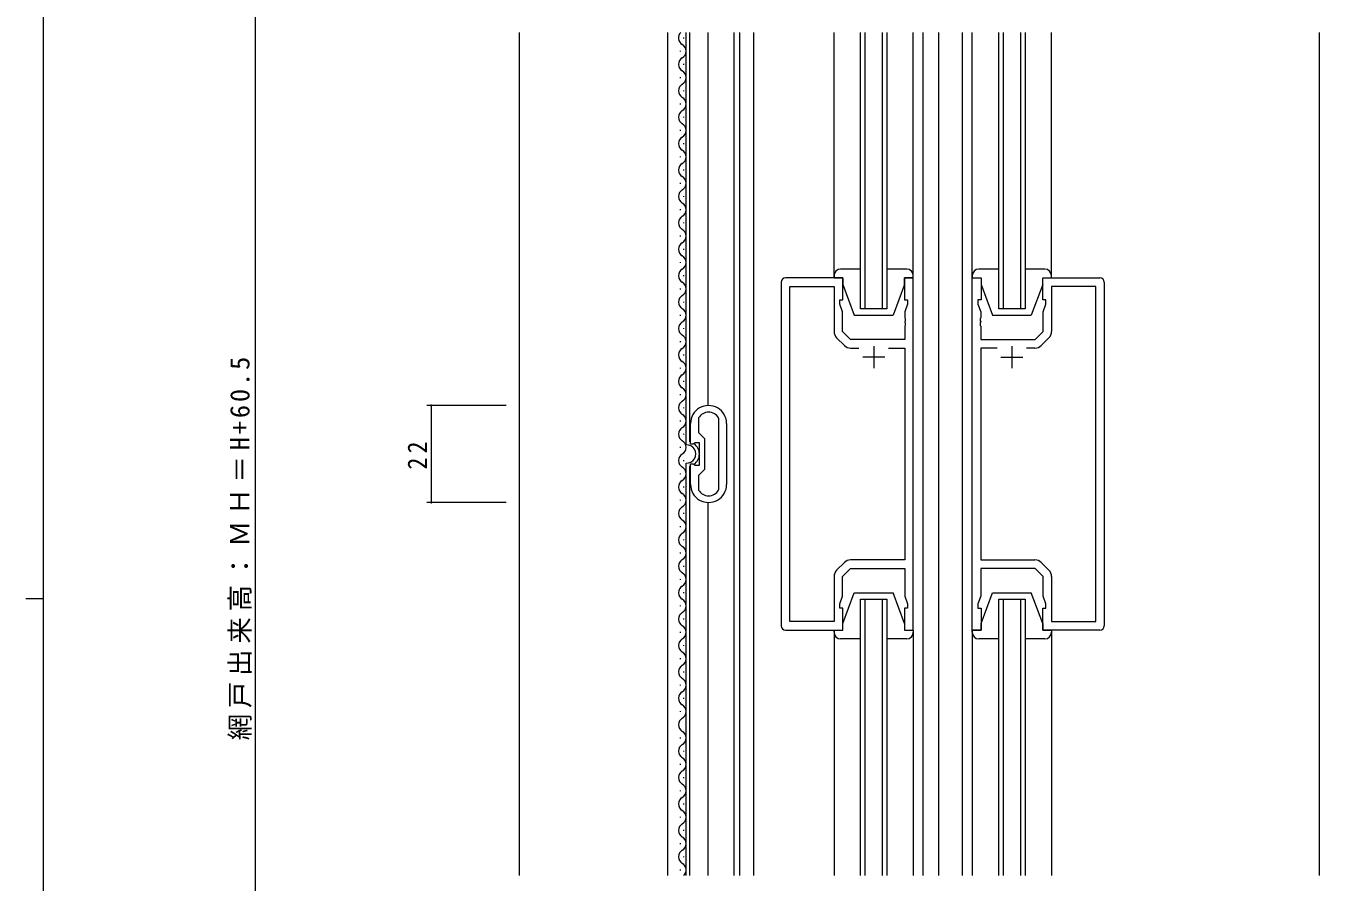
# Model space of a CAD drawing. Units: millimetres, scale not verified. Extents: x -594 to 539, y -420 to 386.
# Drawn here: x -594 to -300.2, y -57.4 to 137.1 of the extents above; entities that cross this region are included whole.
import ezdxf

# ---------------------------------------------------------------- set-up
doc = ezdxf.new("R2010")
doc.units = ezdxf.units.MM
doc.header["$LTSCALE"] = 2
for name, color, linetype, lineweight in [('0-1_YKK_ZWAK', 7, 'Continuous', 9), ('0-3_YKK_11', 7, 'Continuous', 9), ('0-4_YKK_12', 2, 'Continuous', 9), ('0-5_YKK_13', 4, 'Continuous', 9), ('0-6_YKK_D', 6, 'Continuous', 9), ('0-7_YSS_K', 3, 'Continuous', 9)]:
    doc.layers.add(name, color=color, linetype=linetype, lineweight=lineweight)
doc.styles.add('ＭＳ ゴシック', font='')
doc.styles.get('ＭＳ ゴシック').set_extended_font_data('MS Gothic')

msp = doc.modelspace()

# ---------------------------------------------------------------- linework, layer by layer
at = {"layer": '0-1_YKK_ZWAK'}
for p, q in [((-590, -368), (-590, 382)), ((-594, 7), (-590, 7))]:
    msp.add_line(p, q, dxfattribs=at)
at = {"layer": '0-3_YKK_11'}
for p, q in [((-408.393, 79.813), (-421.393, 79.813)), ((-408.393, 74.813), (-408.393, 79.813)), ((-394.393, 79.813), (-394.393, 74.813)), ((-392.393, 79.813), (-394.393, 79.813)), ((-392.393, -0.187), (-392.393, 79.813)), ((-378.993, 79.813), (-376.993, 79.813)), ((-378.993, -0.187), (-378.993, 79.813)), ((-376.993, 79.813), (-376.993, 74.813)), ((-362.993, 79.813), (-349.993, 79.813)), ((-362.993, 74.813), (-362.993, 79.813)), ((-422.393, 78.813), (-422.393, 0.813)), ((-420.463, 77.883), (-410.393, 77.883)), ((-420.463, 1.743), (-420.463, 77.883)), ((-410.393, 77.883), (-410.393, 67.641)), ((-360.993, 77.883), (-360.993, 67.641)), ((-350.923, 77.883), (-360.993, 77.883)), ((-350.923, 1.743), (-350.923, 77.883)), ((-348.993, 78.813), (-348.993, 0.813)), ((-409.093, 74.813), (-408.393, 74.813)), ((-409.093, 73.813), (-409.093, 74.813)), ((-408.463, 72.082), (-409.093, 73.813)), ((-394.393, 74.813), (-393.693, 74.813)), ((-393.693, 73.813), (-394.323, 72.082)), ((-393.693, 74.813), (-393.693, 73.813)), ((-377.693, 74.813), (-377.693, 73.813)), ((-376.993, 74.813), (-377.693, 74.813)), ((-377.693, 73.813), (-377.063, 72.082)), ((-362.293, 74.813), (-362.993, 74.813)), ((-362.923, 72.082), (-362.293, 73.813)), ((-362.293, 73.813), (-362.293, 74.813)), ((-408.463, 67.612), (-408.463, 72.082)), ((-394.323, 72.082), (-394.323, 70.771)), ((-394.323, 70.771), (-394.203, 70.588)), ((-394.203, 70.588), (-394.203, 70.038)), ((-377.063, 70.771), (-377.183, 70.588)), ((-377.183, 70.588), (-377.183, 70.038)), ((-377.063, 72.082), (-377.063, 70.771)), ((-362.923, 67.612), (-362.923, 72.082)), ((-406.663, 65.813), (-408.463, 67.612)), ((-394.203, 70.038), (-394.323, 69.855)), ((-394.323, 69.855), (-394.323, 69.771)), ((-394.323, 69.771), (-394.203, 69.588)), ((-394.203, 69.038), (-394.323, 68.855)), ((-394.323, 68.855), (-394.323, 65.813)), ((-394.203, 69.588), (-394.203, 69.038)), ((-377.183, 70.038), (-377.063, 69.855)), ((-377.063, 69.771), (-377.183, 69.588)), ((-377.183, 69.588), (-377.183, 69.038)), ((-377.183, 69.038), (-377.063, 68.855)), ((-377.063, 69.855), (-377.063, 69.771)), ((-377.063, 68.855), (-377.063, 65.813)), ((-364.722, 65.813), (-362.923, 67.612)), ((-409.807, 66.227), (-408.049, 64.469)), ((-394.323, 65.813), (-406.663, 65.813)), ((-377.063, 65.813), (-364.722, 65.813)), ((-361.579, 66.227), (-363.337, 64.469)), ((-406.634, 63.883), (-404.743, 63.883)), ((-398.042, 63.883), (-394.323, 63.883)), ((-398.042, 63.883), (-394.323, 63.883)), ((-394.323, 63.883), (-394.323, 15.743)), ((-373.343, 63.883), (-377.063, 63.883)), ((-377.063, 63.883), (-377.063, 15.743)), ((-373.343, 63.883), (-377.063, 63.883)), ((-364.751, 63.883), (-366.642, 63.883)), ((-441.154, 47.997), (-441.193, 47.849)), ((-441.193, 47.849), (-441.193, 44.713)), ((-436.593, 47.849), (-436.632, 47.997)), ((-436.593, 31.777), (-436.593, 47.849)), ((-442.993, 42.013), (-442.993, 46.713)), ((-441.193, 44.713), (-439.793, 43.313)), ((-434.793, 46.713), (-434.793, 32.913)), ((-434.793, 46.713), (-434.793, 32.913)), ((-442.393, 42.013), (-442.993, 42.013)), ((-442.199, 42.163), (-442.393, 42.013)), ((-442.006, 42.313), (-442.199, 42.163)), ((-440.993, 42.313), (-442.006, 42.313)), ((-440.993, 37.313), (-440.993, 42.313)), ((-439.793, 43.313), (-439.793, 36.313)), ((-442.993, 37.613), (-442.393, 37.613)), ((-442.993, 32.913), (-442.993, 37.613)), ((-442.393, 37.613), (-442.199, 37.463)), ((-442.199, 37.463), (-442.006, 37.313)), ((-442.006, 37.313), (-440.993, 37.313)), ((-439.793, 36.313), (-441.193, 34.913)), ((-441.193, 34.913), (-441.193, 31.777)), ((-441.193, 31.777), (-441.154, 31.629)), ((-436.632, 31.629), (-436.593, 31.777)), ((-408.049, 15.157), (-409.807, 13.399)), ((-394.323, 15.743), (-406.634, 15.743)), ((-377.063, 15.743), (-364.751, 15.743)), ((-363.337, 15.157), (-361.579, 13.399)), ((-410.393, 11.985), (-410.393, 1.743)), ((-408.463, 12.014), (-406.663, 13.813)), ((-408.463, 7.544), (-408.463, 12.014)), ((-406.663, 13.813), (-394.323, 13.813)), ((-394.323, 13.813), (-394.323, 7.544)), ((-377.063, 13.813), (-377.063, 7.544)), ((-364.722, 13.813), (-377.063, 13.813)), ((-362.923, 12.014), (-364.722, 13.813)), ((-362.923, 7.544), (-362.923, 12.014)), ((-360.993, 11.985), (-360.993, 1.743)), ((-409.093, 5.813), (-408.463, 7.544)), ((-394.323, 7.544), (-393.693, 5.813)), ((-377.063, 7.544), (-377.693, 5.813)), ((-362.293, 5.813), (-362.923, 7.544)), ((-409.093, 4.813), (-409.093, 5.813)), ((-408.393, 4.813), (-409.093, 4.813)), ((-408.393, -0.187), (-408.393, 4.813)), ((-394.393, 4.813), (-394.393, -0.187)), ((-393.693, 4.813), (-394.393, 4.813)), ((-393.693, 5.813), (-393.693, 4.813)), ((-377.693, 5.813), (-377.693, 4.813)), ((-377.693, 4.813), (-376.993, 4.813)), ((-376.993, 4.813), (-376.993, -0.187)), ((-362.993, 4.813), (-362.293, 4.813)), ((-362.993, -0.187), (-362.993, 4.813)), ((-362.293, 4.813), (-362.293, 5.813)), ((-410.393, 1.743), (-420.463, 1.743)), ((-360.993, 1.743), (-350.923, 1.743)), ((-421.393, -0.187), (-408.393, -0.187)), ((-394.393, -0.187), (-392.393, -0.187)), ((-376.993, -0.187), (-378.993, -0.187)), ((-349.993, -0.187), (-362.993, -0.187))]:
    msp.add_line(p, q, dxfattribs=at)
at = {"layer": '0-3_YKK_11', "color": 2}
for p, q in [((-398.893, 61.813), (-403.893, 61.813)), ((-401.393, 64.313), (-401.393, 59.313)), ((-372.493, 61.813), (-367.493, 61.813)), ((-369.993, 64.313), (-369.993, 59.313))]:
    msp.add_line(p, q, dxfattribs=at)
at = {"layer": '0-3_YKK_11'}
for centre, radius, start, end in [((-421.393, 78.813), 1, 90, 179.99998), ((-349.993, 78.813), 1, 0, 89.99998), ((-408.393, 67.641), 2, 179.99998, 224.99998), ((-362.993, 67.641), 2, 315, 0), ((-406.634, 65.883), 2, 225, 270), ((-364.751, 65.883), 2, 269.99998, 314.99998), ((-438.893, 46.713), 4.1, 359.99998, 180), ((-438.893, 46.713), 2.6, 29.59184, 150.40814), ((-438.893, 32.913), 4.1, 179.99998, 0), ((-438.893, 32.913), 2.6, 209.59184, 330.40814), ((-406.634, 13.743), 2, 89.99998, 134.99998), ((-364.751, 13.743), 2, 45, 90), ((-408.393, 11.985), 2, 135, 180), ((-362.993, 11.985), 2, 359.99998, 44.99998), ((-421.393, 0.813), 1, 180, 269.99998), ((-349.993, 0.813), 1, 270, 359.99998)]:
    msp.add_arc(centre, radius, start, end, dxfattribs=at)
at = {"layer": '0-4_YKK_12'}
for p, q in [((-448.193, -55.937), (-448.193, 135.563)), ((-443.993, 41.891), (-443.993, 135.563)), ((-443.193, 42.613), (-443.193, 135.563)), ((-438.993, 50.812), (-438.993, 135.563)), ((-433.093, -55.937), (-433.093, 135.563)), ((-431.893, 135.563), (-431.893, -55.937)), ((-428.593, -55.937), (-428.593, 135.563)), ((-404.393, 72.813), (-404.393, 135.563)), ((-403.393, 135.563), (-403.393, 72.813)), ((-399.393, 72.813), (-399.393, 135.563)), ((-398.393, 135.563), (-398.393, 72.813)), ((-390.193, 135.563), (-390.193, -55.937)), ((-386.693, 135.563), (-386.693, -55.937)), ((-381.193, -55.937), (-381.193, 135.563)), ((-372.993, 72.813), (-372.993, 135.563)), ((-371.993, 135.563), (-371.993, 72.813)), ((-367.993, 72.813), (-367.993, 135.563)), ((-366.993, 135.563), (-366.993, 72.813)), ((-300.193, 135.563), (-300.193, -55.937)), ((-444.493, 134.213), (-444.493, 134.413)), ((-445.253, 131.213), (-445.253, 131.413)), ((-444.493, 128.213), (-444.493, 128.413)), ((-445.253, 125.213), (-445.253, 125.413)), ((-444.493, 122.213), (-444.493, 122.413)), ((-445.253, 119.213), (-445.253, 119.413)), ((-444.493, 116.213), (-444.493, 116.413)), ((-445.253, 113.213), (-445.253, 113.413)), ((-444.493, 110.213), (-444.493, 110.413)), ((-445.253, 107.213), (-445.253, 107.413)), ((-444.493, 104.213), (-444.493, 104.413)), ((-445.253, 101.213), (-445.253, 101.413)), ((-444.493, 98.213), (-444.493, 98.413)), ((-445.253, 95.213), (-445.253, 95.413)), ((-444.493, 92.213), (-444.493, 92.413)), ((-445.253, 89.213), (-445.253, 89.413)), ((-428.593, -10.187), (-428.593, 89.813)), ((-390.193, 89.813), (-390.193, -10.187)), ((-386.693, 89.813), (-386.693, -10.187)), ((-300.193, 89.813), (-300.193, -10.187)), ((-444.493, 86.213), (-444.493, 86.413)), ((-390.193, 87.813), (-390.193, -2.187)), ((-386.693, 87.813), (-386.693, -2.187)), ((-445.253, 83.213), (-445.253, 83.413)), ((-390.193, 84.813), (-390.193, -5.187)), ((-386.693, 84.813), (-386.693, -5.187)), ((-444.493, 80.213), (-444.493, 80.413)), ((-445.253, 77.213), (-445.253, 77.413)), ((-444.493, 74.213), (-444.493, 74.413)), ((-445.253, 71.213), (-445.253, 71.413)), ((-398.393, 72.813), (-404.393, 72.813)), ((-366.993, 72.813), (-372.993, 72.813)), ((-444.493, 68.213), (-444.493, 68.413)), ((-445.253, 65.213), (-445.253, 65.413)), ((-444.493, 62.213), (-444.493, 62.413)), ((-445.253, 59.213), (-445.253, 59.413)), ((-444.493, 56.213), (-444.493, 56.413)), ((-445.253, 53.213), (-445.253, 53.413)), ((-444.493, 50.213), (-444.493, 50.413)), ((-445.253, 47.213), (-445.253, 47.413)), ((-444.493, 44.213), (-444.493, 44.413)), ((-445.253, 41.213), (-445.253, 41.413)), ((-444.493, 38.213), (-444.493, 38.413)), ((-445.253, 35.213), (-445.253, 35.413)), ((-443.993, -55.937), (-443.993, 37.735)), ((-443.193, -55.937), (-443.193, 37.013)), ((-444.493, 32.213), (-444.493, 32.413)), ((-445.253, 29.213), (-445.253, 29.413)), ((-438.993, -55.937), (-438.993, 28.814)), ((-444.493, 26.213), (-444.493, 26.413)), ((-445.253, 23.213), (-445.253, 23.413)), ((-444.493, 20.213), (-444.493, 20.413)), ((-445.253, 17.213), (-445.253, 17.413)), ((-444.493, 14.213), (-444.493, 14.413)), ((-445.253, 11.213), (-445.253, 11.413)), ((-444.493, 8.213), (-444.493, 8.413)), ((-404.393, 6.813), (-398.393, 6.813)), ((-404.393, -55.937), (-404.393, 6.813)), ((-403.393, 6.813), (-403.393, -55.937)), ((-399.393, -55.937), (-399.393, 6.813)), ((-398.393, 6.813), (-398.393, -55.937)), ((-372.993, 6.813), (-366.993, 6.813)), ((-372.993, -55.937), (-372.993, 6.813)), ((-371.993, 6.813), (-371.993, -55.937)), ((-367.993, -55.937), (-367.993, 6.813)), ((-366.993, 6.813), (-366.993, -55.937)), ((-445.253, 5.213), (-445.253, 5.413)), ((-444.493, 2.213), (-444.493, 2.413)), ((-445.253, -0.787), (-445.253, -0.587)), ((-444.493, -3.787), (-444.493, -3.587)), ((-445.253, -6.787), (-445.253, -6.587)), ((-444.493, -9.787), (-444.493, -9.587)), ((-445.253, -12.787), (-445.253, -12.587)), ((-444.493, -15.787), (-444.493, -15.587)), ((-445.253, -18.787), (-445.253, -18.587)), ((-445.253, -24.787), (-445.253, -24.587)), ((-444.493, -27.787), (-444.493, -27.587)), ((-445.253, -30.787), (-445.253, -30.587)), ((-444.493, -33.787), (-444.493, -33.587)), ((-445.253, -36.787), (-445.253, -36.587)), ((-444.493, -39.787), (-444.493, -39.587)), ((-445.253, -42.787), (-445.253, -42.587)), ((-444.493, -45.787), (-444.493, -45.587)), ((-445.253, -48.787), (-445.253, -48.587)), ((-444.493, -51.787), (-444.493, -51.587)), ((-445.253, -54.787), (-445.253, -54.587))]:
    msp.add_line(p, q, dxfattribs=at)
for centre, radius, start, end in [((-444.034, 134.313), 1.718, 133.32971, 240.79745), ((-445.711, 131.313), 1.718, 299.20255, 60.79745), ((-444.034, 128.313), 1.718, 119.20255, 240.79745), ((-445.711, 125.313), 1.718, 299.20255, 60.79745), ((-444.034, 122.313), 1.718, 119.20255, 240.79745), ((-445.711, 119.313), 1.718, 299.20255, 60.79745), ((-444.034, 116.313), 1.718, 119.20255, 240.79745), ((-445.711, 113.313), 1.718, 299.20255, 60.79745), ((-444.034, 110.313), 1.718, 119.20255, 240.79745), ((-445.711, 107.313), 1.718, 299.20255, 60.79745), ((-444.034, 104.313), 1.718, 119.20255, 240.79745), ((-445.711, 101.313), 1.718, 299.20255, 60.79745), ((-444.034, 98.313), 1.718, 119.20255, 240.79745), ((-445.711, 95.313), 1.718, 299.20255, 60.79745), ((-444.034, 92.313), 1.718, 119.20255, 240.79745), ((-445.711, 89.313), 1.718, 299.20255, 60.79745), ((-444.034, 86.313), 1.718, 119.20255, 240.79745), ((-445.711, 83.313), 1.718, 299.20255, 60.79745), ((-444.034, 80.313), 1.718, 119.20255, 240.79745), ((-445.711, 77.313), 1.718, 299.20255, 60.79745), ((-444.034, 74.313), 1.718, 119.20255, 240.79745), ((-445.711, 71.313), 1.718, 299.20255, 60.79745), ((-444.034, 68.313), 1.718, 119.20255, 240.79745), ((-445.711, 65.313), 1.718, 299.20255, 60.79745), ((-444.034, 62.313), 1.718, 119.20255, 240.79745), ((-445.711, 59.313), 1.718, 299.20255, 60.79745), ((-444.034, 56.313), 1.718, 119.20255, 240.79745), ((-445.711, 53.313), 1.718, 299.20255, 60.79745), ((-444.034, 50.313), 1.718, 119.20255, 240.79745), ((-445.711, 47.313), 1.718, 299.20255, 60.79745), ((-444.034, 44.313), 1.718, 119.20255, 240.79745), ((-445.711, 41.313), 1.718, 299.20255, 60.79745), ((-443.875, 39.813), 2.082, 266.74568, 93.2543), ((-443.875, 39.813), 2.882, 72.18202, 76.31436), ((-443.875, 39.813), 2.882, 305.51927, 54.48071), ((-444.034, 38.313), 1.718, 119.20255, 240.79745), ((-445.711, 35.313), 1.718, 299.20255, 60.79745), ((-443.875, 39.813), 2.882, 283.68562, 287.81796), ((-444.034, 32.313), 1.718, 119.20255, 240.79745), ((-445.711, 29.313), 1.718, 299.20255, 60.79745), ((-444.034, 26.313), 1.718, 119.20255, 240.79745), ((-445.711, 23.313), 1.718, 299.20255, 60.79745), ((-444.034, 20.313), 1.718, 119.20255, 240.79745), ((-445.711, 17.313), 1.718, 299.20255, 60.79745), ((-444.034, 14.313), 1.718, 119.20255, 240.79745), ((-445.711, 11.313), 1.718, 299.20255, 60.79745), ((-444.034, 8.313), 1.718, 119.20255, 240.79745), ((-445.711, 5.313), 1.718, 299.20255, 60.79745), ((-444.034, 2.313), 1.718, 119.20255, 240.79745), ((-445.711, -0.687), 1.718, 299.20255, 60.79745), ((-444.034, -3.687), 1.718, 119.20255, 240.79745), ((-445.711, -6.687), 1.718, 299.20255, 60.79745), ((-444.034, -9.687), 1.718, 119.20255, 240.79745), ((-445.711, -12.687), 1.718, 299.20255, 60.79745), ((-444.034, -15.687), 1.718, 119.20255, 240.79745), ((-445.711, -18.687), 1.718, 299.20255, 60.79745), ((-444.034, -21.687), 1.718, 119.20255, 240.79745), ((-445.711, -24.687), 1.718, 299.20255, 60.79745), ((-444.034, -27.687), 1.718, 119.20255, 240.79745), ((-445.711, -30.687), 1.718, 299.20255, 60.79745), ((-444.034, -33.687), 1.718, 119.20255, 240.79745), ((-445.711, -36.687), 1.718, 299.20255, 60.79745), ((-444.034, -39.687), 1.718, 119.20255, 240.79745), ((-445.711, -42.687), 1.718, 299.20255, 60.79745), ((-444.034, -45.687), 1.718, 119.20255, 240.79745), ((-445.711, -48.687), 1.718, 299.20255, 60.79745), ((-444.034, -51.687), 1.718, 119.20255, 240.79745), ((-445.711, -54.687), 1.718, 313.32971, 60.79745)]:
    msp.add_arc(centre, radius, start, end, dxfattribs=at)
at = {"layer": '0-5_YKK_13'}
for p, q in [((-410.393, 79.813), (-410.393, 135.563)), ((-392.393, 79.813), (-392.393, 135.563)), ((-378.993, 79.813), (-378.993, 135.563)), ((-360.993, 79.813), (-360.993, 135.563)), ((-410.393, 80.313), (-410.393, 79.813)), ((-410.393, 79.813), (-408.393, 79.813)), ((-404.393, 81.813), (-408.893, 81.813)), ((-408.393, 79.813), (-408.393, 78.313)), ((-393.893, 81.813), (-398.393, 81.813)), ((-394.393, 79.813), (-392.393, 79.813)), ((-394.393, 78.313), (-394.393, 79.813)), ((-392.393, 79.813), (-392.393, 80.313)), ((-378.993, 80.313), (-378.993, 79.813)), ((-378.993, 79.813), (-376.993, 79.813)), ((-372.993, 81.813), (-377.493, 81.813)), ((-376.993, 79.813), (-376.993, 78.313)), ((-362.493, 81.813), (-366.993, 81.813)), ((-362.993, 79.813), (-360.993, 79.813)), ((-362.993, 78.313), (-362.993, 79.813)), ((-360.993, 79.813), (-360.993, 80.313)), ((-408.393, 78.313), (-405.793, 71.313)), ((-394.393, 78.313), (-396.993, 71.313)), ((-376.993, 78.313), (-374.393, 71.313)), ((-362.993, 78.313), (-365.593, 71.313)), ((-405.793, 71.313), (-396.993, 71.313)), ((-374.393, 71.313), (-365.593, 71.313)), ((-408.393, 1.313), (-405.793, 8.313)), ((-405.793, 8.313), (-396.993, 8.313)), ((-394.393, 1.313), (-396.993, 8.313)), ((-376.993, 1.313), (-374.393, 8.313)), ((-374.393, 8.313), (-365.593, 8.313)), ((-362.993, 1.313), (-365.593, 8.313)), ((-408.393, -0.187), (-408.393, 1.313)), ((-394.393, 1.313), (-394.393, -0.187)), ((-376.993, -0.187), (-376.993, 1.313)), ((-362.993, 1.313), (-362.993, -0.187)), ((-410.393, -0.187), (-408.393, -0.187)), ((-410.393, -0.687), (-410.393, -0.187)), ((-410.393, -0.187), (-410.393, -55.937)), ((-404.393, -2.187), (-408.893, -2.187)), ((-393.893, -2.187), (-398.393, -2.187)), ((-394.393, -0.187), (-392.393, -0.187)), ((-392.393, -0.187), (-392.393, -0.687)), ((-392.393, -0.187), (-392.393, -55.937)), ((-378.993, -0.187), (-376.993, -0.187)), ((-378.993, -0.687), (-378.993, -0.187)), ((-378.993, -0.187), (-378.993, -55.937)), ((-372.993, -2.187), (-377.493, -2.187)), ((-362.493, -2.187), (-366.993, -2.187)), ((-362.993, -0.187), (-360.993, -0.187)), ((-360.993, -0.187), (-360.993, -0.687)), ((-360.993, -0.187), (-360.993, -55.937))]:
    msp.add_line(p, q, dxfattribs=at)
for centre, start, end in [((-408.893, 80.313), 90, 180), ((-393.893, 80.313), 0, 90), ((-377.493, 80.313), 90, 180), ((-362.493, 80.313), 0, 90), ((-408.893, -0.687), 180, 270), ((-393.893, -0.687), 270, 0), ((-377.493, -0.687), 180, 270), ((-362.493, -0.687), 270, 0)]:
    msp.add_arc(centre, 1.5, start, end, dxfattribs=at)
at = {"layer": '0-6_YKK_D'}
for p, q in [((-541.891, 242.31), (-541.891, -218.193)), ((-484.891, 50.813), (-502.891, 50.813)), ((-501.891, 50.813), (-501.891, 28.813)), ((-484.891, 28.813), (-502.891, 28.813))]:
    msp.add_line(p, q, dxfattribs=at)
for centre, start, end in [((-501.891, 50.813), 90, 270), ((-501.891, 50.813), 270, 90), ((-501.891, 28.813), 90, 270), ((-501.891, 28.813), 270, 90)]:
    msp.add_arc(centre, 0.106, start, end, dxfattribs=at)
at = {"layer": '0-7_YSS_K'}
msp.add_line((-481.891, -55.937), (-481.891, 135.563), dxfattribs=at)

# ---------------------------------------------------------------- texts
at = {"layer": '0-6_YKK_D', "color": 7, "char_height": 4.399, "attachment_point": 7, "rotation": 90, "style": 'ＭＳ ゴシック'}
for s, insert in [('\\T1.22;網戸出来高：ＭＨ＝H+60.5', (-542.691, -25.222)), ('\\T1.36;\\W0.9;22', (-502.891, 36.293))]:
    msp.add_mtext(s, dxfattribs=dict(at, insert=insert))

doc.saveas('drawing.dxf')
